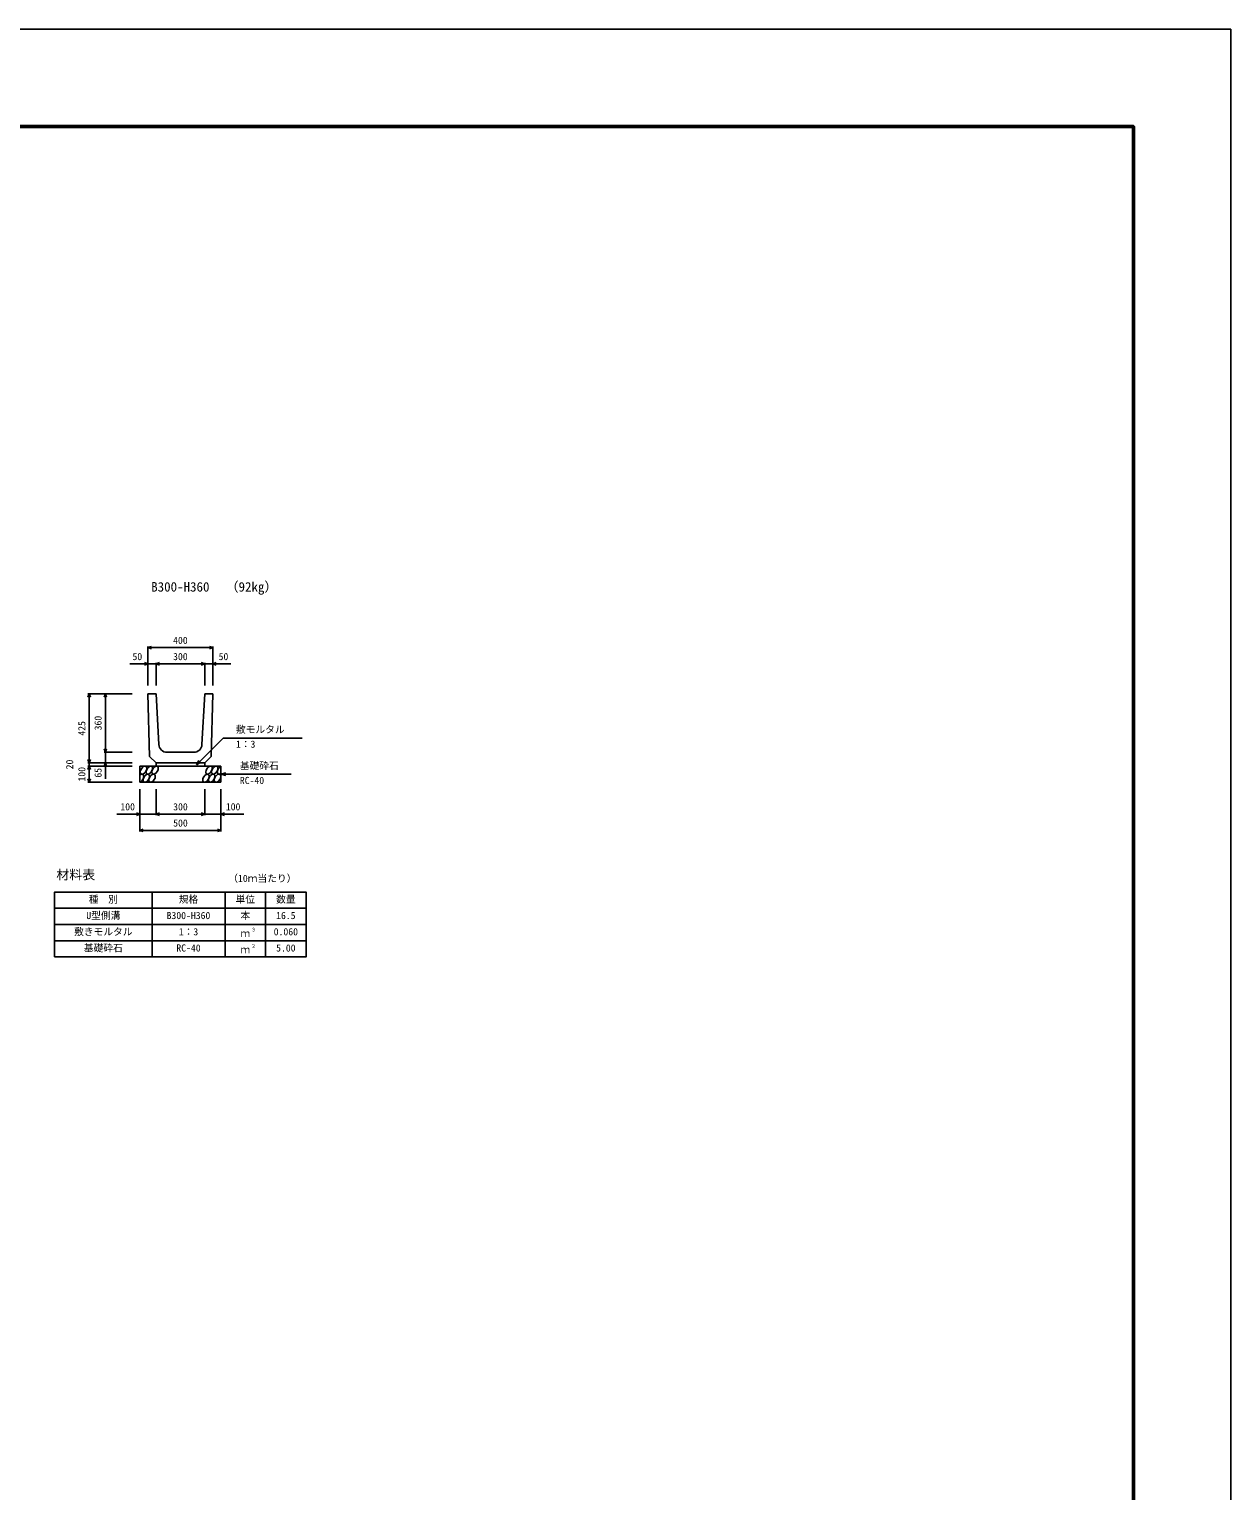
# Model space of a CAD drawing. Units: millimetres, scale not verified. Extents: x -25200 to 25200, y -8910 to 8910.
# Drawn here: x 17795 to 25200, y -95 to 8910 of the extents above; entities that cross this region are included whole.
import ezdxf
from ezdxf.enums import TextEntityAlignment as Align

# ---------------------------------------------------------------- set-up
doc = ezdxf.new("R2010")
doc.units = ezdxf.units.MM
doc.header["$LTSCALE"] = 30
for name, color, linetype, lineweight in [('0-0_DIM', 7, 'Continuous', 25), ('0-1_Defpoints', 5, 'Continuous', 25), ('0-2_HATCH', 6, 'Continuous', 25), ('0-3_HYO', 3, 'Continuous', 25), ('0-4_HYO2', 4, 'Continuous', 25), ('0-5_OUTLINE', 3, 'Continuous', 25), ('0-6_TXT', 7, 'Continuous', 25), ('0-7_WAKU', 3, 'Continuous', 25)]:
    doc.layers.add(name, color=color, linetype=linetype, lineweight=lineweight)
doc.styles.add('ＭＳ ゴシック', font='')
doc.styles.get('ＭＳ ゴシック').set_extended_font_data('MS Gothic')

msp = doc.modelspace()

# ---------------------------------------------------------------- linework, layer by layer
at = {"layer": '0-0_DIM'}
for p, q in [((18526.65, 5107.17), (18526.65, 4865.95)), ((18926.65, 5099.67), (18526.65, 5099.67)), ((18926.65, 5107.17), (18926.65, 4865.95)), ((18414.89, 4999.67), (18526.65, 4999.67)), ((18576.65, 4999.67), (18526.65, 4999.67)), ((18576.65, 5007.17), (18576.65, 4865.95)), ((18576.65, 4999.67), (18876.65, 4999.67)), ((18876.65, 5007.17), (18876.65, 4865.95)), ((18876.65, 4999.67), (18926.65, 4999.67)), ((19038.41, 4999.67), (18926.65, 4999.67)), ((18156.65, 4815.06), (18429.15, 4815.06)), ((18164.15, 4815.06), (18164.15, 4390.06)), ((18264.15, 4815.06), (18264.15, 4455.06)), ((18989.67, 4541.87), (18826.02, 4378.21)), ((18989.67, 4541.87), (19477.61, 4541.87)), ((18256.65, 4455.06), (18429.15, 4455.06)), ((18264.15, 4455.06), (18264.15, 4390.06)), ((18156.65, 4390.06), (18429.15, 4390.06)), ((18156.65, 4370.06), (18429.15, 4370.06)), ((18264.15, 4292.26), (18264.15, 4390.06)), ((18826.02, 4378.21), (18841.02, 4404.19)), ((18826.02, 4378.21), (18852, 4393.21)), ((18976.65, 4320.06), (19005.63, 4327.83)), ((18156.65, 4270.06), (18429.15, 4270.06)), ((18976.65, 4320.06), (19409.96, 4320.06)), ((18976.65, 4320.06), (19005.63, 4312.3)), ((18476.65, 3966.63), (18476.65, 4228)), ((18576.65, 4066.63), (18576.65, 4228)), ((18876.65, 4066.63), (18876.65, 4228)), ((18976.65, 3966.63), (18976.65, 4228)), ((18476.65, 4074.13), (18334.85, 4074.13)), ((18476.65, 4074.13), (18576.65, 4074.13)), ((18576.65, 4074.13), (18876.65, 4074.13)), ((18976.65, 4074.13), (18876.65, 4074.13)), ((18976.65, 4074.13), (19118.44, 4074.13)), ((18476.65, 3974.13), (18976.65, 3974.13))]:
    msp.add_line(p, q, dxfattribs=at)
for points in [[(18547.79, 5091.98), (18526.65, 5099.67), (18547.79, 5107.37)], [(18905.5, 5107.37), (18926.65, 5099.67), (18905.5, 5091.98)], [(18505.5, 5007.37), (18526.65, 4999.67), (18505.5, 4991.98)], [(18597.79, 4991.98), (18576.65, 4999.67), (18597.79, 5007.37)], [(18855.5, 5007.37), (18876.65, 4999.67), (18855.5, 4991.98)], [(18947.79, 5007.37), (18926.65, 4999.67), (18947.79, 4991.98)], [(18156.45, 4793.92), (18164.15, 4815.06), (18171.84, 4793.92)], [(18256.45, 4793.92), (18264.15, 4815.06), (18271.84, 4793.92)], [(18271.84, 4476.2), (18264.15, 4455.06), (18256.45, 4476.2)], [(18171.84, 4411.2), (18164.15, 4390.06), (18156.45, 4411.2)], [(18171.84, 4348.92), (18164.15, 4370.06), (18156.45, 4348.92)], [(18164.15, 4390.06), (18164.15, 4370.06), (18164.15, 4270.06)], [(18271.84, 4368.92), (18264.15, 4390.06), (18256.45, 4368.92)], [(18171.84, 4291.2), (18164.15, 4270.06), (18156.45, 4291.2)], [(18455.5, 4081.83), (18476.65, 4074.13), (18455.5, 4066.44)], [(18597.79, 4066.44), (18576.65, 4074.13), (18597.79, 4081.83)], [(18855.5, 4081.83), (18876.65, 4074.13), (18855.5, 4066.44)], [(18997.79, 4081.83), (18976.65, 4074.13), (18997.79, 4066.44)], [(18497.79, 3966.44), (18476.65, 3974.13), (18497.79, 3981.83)], [(18955.5, 3981.83), (18976.65, 3974.13), (18955.5, 3966.44)]]:
    msp.add_lwpolyline(points, dxfattribs=at)
at = {"layer": '0-1_Defpoints'}
msp.add_lwpolyline([(0, -8910), (25200, -8910), (25200, 8910), (0, 8910)], close=True, dxfattribs=at)
at = {"layer": '0-2_HATCH'}
for centre in [(18499.54, 4345.06), (18516.42, 4295.06), (18535.02, 4345.06), (18551.9, 4295.06), (18570.49, 4345.06), (18884.1, 4295.06), (18902.7, 4345.06), (18919.58, 4295.06), (18938.17, 4345.06), (18955.05, 4295.06)]:
    msp.add_ellipse(centre, major_axis=(14.54, 23.54), ratio=0.5792, dxfattribs=at)
for centre, start_param, end_param in [((18973.65, 4345.06), 0.6666252, 4.1103269), ((18480.95, 4295.06), 3.7419964, 7.318141)]:
    msp.add_ellipse(centre, major_axis=(14.54, 23.54), ratio=0.5792, start_param=start_param, end_param=end_param, dxfattribs=at)
at = {"layer": '0-3_HYO'}
for p, q in [((18551.65, 3594.19), (18551.65, 3194.19)), ((19001.65, 3594.19), (19001.65, 3194.19)), ((19251.65, 3594.19), (19251.65, 3194.19)), ((17951.65, 3494.19), (19501.65, 3494.19))]:
    msp.add_line(p, q, dxfattribs=at)
msp.add_lwpolyline([(17951.65, 3194.19), (19501.65, 3194.19), (19501.65, 3594.19), (17951.65, 3594.19)], close=True, dxfattribs=at)
at = {"layer": '0-4_HYO2'}
for p, q in [((17951.65, 3394.19), (19501.65, 3394.19)), ((17951.65, 3294.19), (19501.65, 3294.19))]:
    msp.add_line(p, q, dxfattribs=at)
at = {"layer": '0-5_OUTLINE'}
for p, q in [((18526.65, 4815.06), (18576.65, 4815.06)), ((18536.65, 4430.06), (18526.65, 4815.06)), ((18594.02, 4502.28), (18576.65, 4815.06)), ((18859.27, 4502.28), (18876.65, 4815.06)), ((18876.65, 4815.06), (18926.65, 4815.06)), ((18916.65, 4430.06), (18926.65, 4815.06)), ((18576.65, 4390.06), (18536.65, 4430.06)), ((18809.35, 4455.06), (18643.95, 4455.06)), ((18876.65, 4390.06), (18916.65, 4430.06)), ((18976.65, 4370.06), (18476.65, 4370.06)), ((18476.65, 4270.06), (18476.65, 4370.06)), ((18876.65, 4390.06), (18576.65, 4390.06)), ((18576.65, 4370.06), (18576.65, 4390.06)), ((18876.65, 4370.06), (18876.65, 4390.06)), ((18976.65, 4370.06), (18976.65, 4270.06)), ((18976.65, 4270.06), (18476.65, 4270.06))]:
    msp.add_line(p, q, dxfattribs=at)
for centre, start, end in [((18643.95, 4505.06), 183.17983, 270), ((18809.35, 4505.06), 270, 356.82017)]:
    msp.add_arc(centre, 50, start, end, dxfattribs=at)
at = {"layer": '0-7_WAKU', "lineweight": 50}
msp.add_lwpolyline([(600, -8310), (24600, -8310), (24600, 8310), (600, 8310)], close=True, dxfattribs=at)

# ---------------------------------------------------------------- texts
at = {"layer": '0-0_DIM', "style": 'ＭＳ ゴシック'}
for s, p in [('400', (18681.65, 5109.67)), ('50', (18431.13, 5009.67)), ('300', (18681.65, 5009.67)), ('50', (18962.17, 5009.67)), ('敷モルタル', (19069.04, 4560.6)), ('1：3', (19069.04, 4469.91)), ('基礎砕石', (19092.97, 4337.23)), ('RC-40', (19092.97, 4246.54)), ('100', (18356.65, 4084.13)), ('300', (18682.18, 4084.13)), ('100', (19006.65, 4084.13)), ('500', (18682.18, 3984.13))]:
    msp.add_text(s, height=43.99, dxfattribs=at).set_placement(p, align=Align.BOTTOM_LEFT)
for s, p in [('425', (18154.15, 4557.56)), ('360', (18254.15, 4590.06)), ('20', (18079.15, 4350.06)), ('100', (18154.15, 4275.06)), ('65', (18254.15, 4298.87))]:
    msp.add_text(s, height=43.99, rotation=90, dxfattribs=at).set_placement(p, align=Align.BOTTOM_LEFT)
at = {"layer": '0-6_TXT', "style": 'ＭＳ ゴシック'}
for s, height, p in [('B300-H360', 58.65, (18546.65, 5427.54)), ('（92kg）', 58.65, (19005.02, 5427.54)), ('材料表', 58.65, (17961.65, 3654.19)), ('（10ｍ当たり）', 43.99, (19021.65, 3643.19)), ('種\u3000別', 43.99, (18161.65, 3514.19)), ('規格', 43.99, (18716.65, 3514.19)), ('単位', 43.99, (19066.65, 3514.19)), ('数量', 43.99, (19316.65, 3514.19)), ('U型側溝', 43.99, (18146.65, 3414.19)), ('B300-H360', 43.99, (18641.65, 3414.19)), ('本', 43.99, (19096.65, 3414.19)), ('16.5', 43.99, (19316.65, 3414.19)), ('敷きモルタル', 43.99, (18071.65, 3314.19)), ('1：3', 43.99, (18716.65, 3314.19)), ('ｍ', 43.99, (19096.65, 3304.19)), ('３', 21.99, (19162.19, 3344.56)), ('0.060', 43.99, (19301.65, 3314.19)), ('基礎砕石', 43.99, (18131.65, 3214.19)), ('RC-40', 43.99, (18701.65, 3214.19)), ('ｍ', 43.99, (19096.65, 3204.19)), ('２', 21.99, (19162.19, 3244.56)), ('5.00', 43.99, (19316.65, 3214.19))]:
    msp.add_text(s, height=height, dxfattribs=at).set_placement(p, align=Align.BOTTOM_LEFT)

doc.saveas('drawing.dxf')
